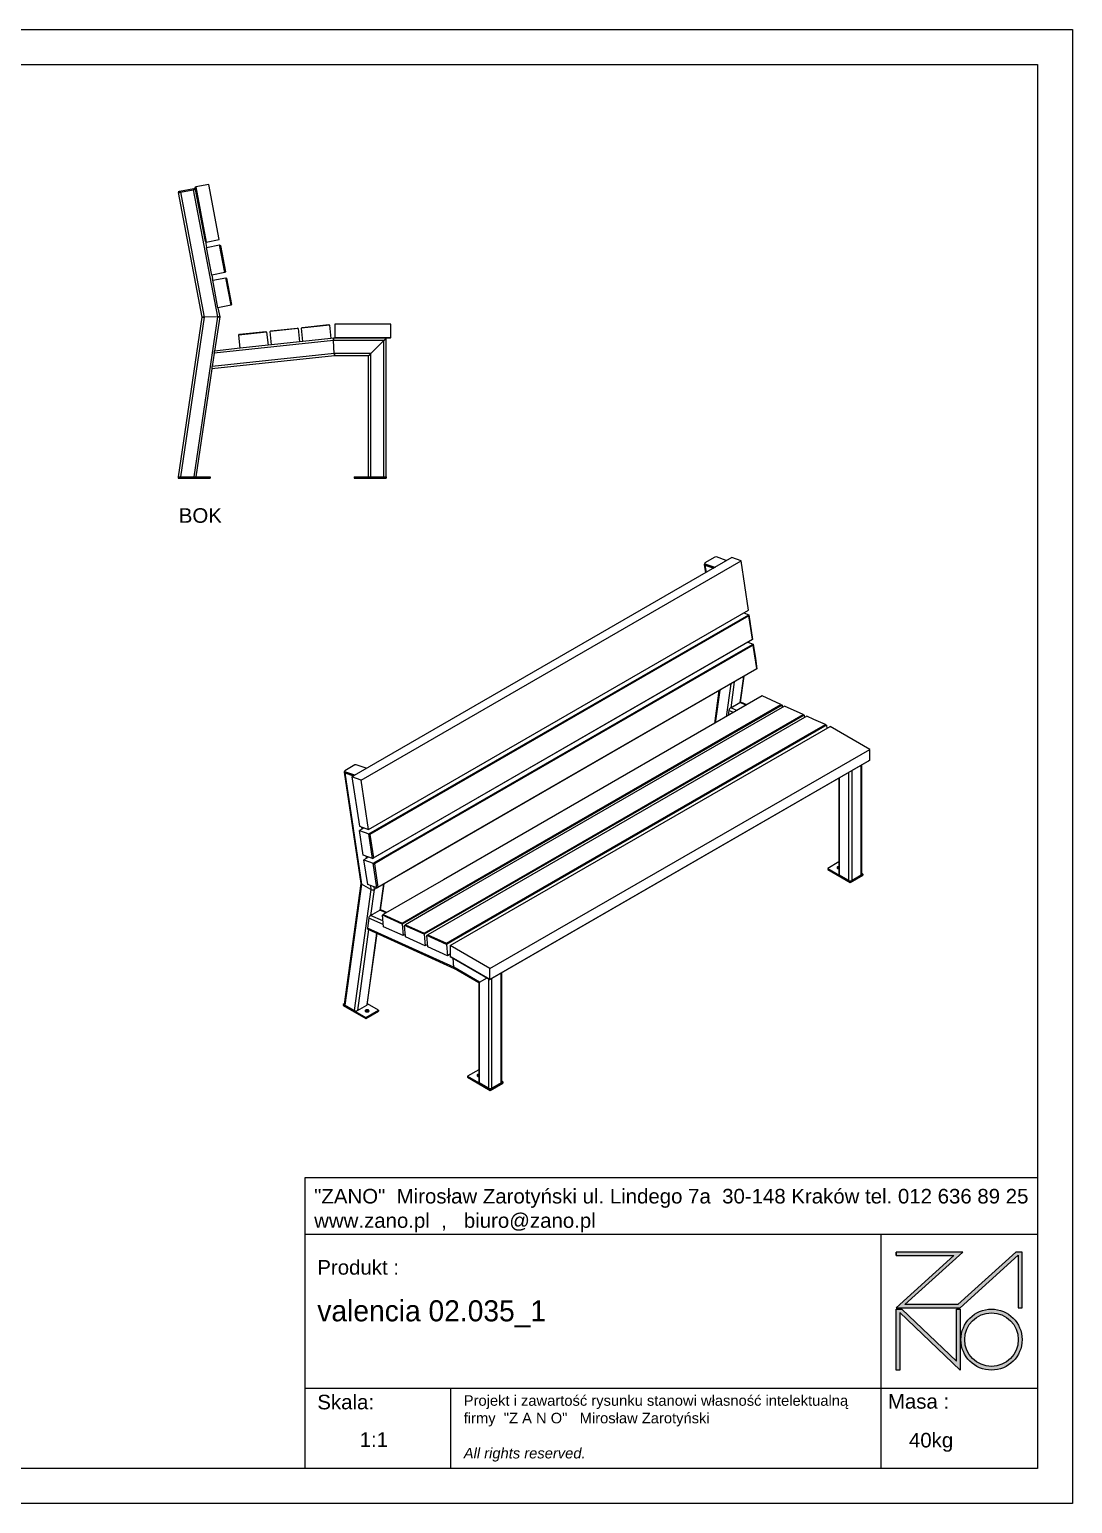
# Model space of a CAD drawing. Header units: millimetres. Extents: x 1691 to 7631, y -3615 to 585.
# Drawn here: x 4661 to 7631, y -3615 to 585 of the extents above; entities that cross this region are included whole.
import ezdxf

# ---------------------------------------------------------------- set-up
doc = ezdxf.new("R2010")
doc.units = ezdxf.units.MM
doc.layers.add('tabelka', color=155, linetype='Continuous')
doc.layers.add('WYMIAR', color=96, linetype='Continuous')

# ---------------------------------------------------------------- blocks, each defined once
blk = doc.blocks.new('zano')
at = {"layer": 'Defpoints', "lineweight": 5}
for points in [[(6270.2, 3716.2), (6270.2, 3707.4), (6434.8, 3707.4), (6270.2, 3558.4), (6452.4, 3558.4), (6617.9, 3708.2), (6617.9, 3558.4), (6628.6, 3558.4), (6628.6, 3716.2), (6610.7, 3716.2), (6446.1, 3567.2), (6295.4, 3567.2), (6459.9, 3716.2), (6270.2, 3716.2), (6270.2, 3707.4)], [(6270.2, 3554.4), (6286.2, 3554.4), (6441.7, 3405.6), (6441.7, 3554.4), (6452.4, 3554.4), (6452.4, 3380.5), (6281, 3544.6), (6281, 3380.5), (6270.2, 3380.5)]]:
    blk.add_hatch(color=251, dxfattribs=at).paths.add_polyline_path(points)
h = blk.add_hatch(color=251, dxfattribs=at)
h.paths.add_polyline_path([(6454.7, 3467.4, 1), (6628.6, 3467.4, 1)])
h.paths.add_polyline_path([(6617.9, 3467.4, -1), (6465.4, 3467.4, -1)], flags=16)
at = {"layer": 'Defpoints', "color": 251, "lineweight": 5}
blk.add_lwpolyline([(6434.8, 3707.4), (6270.2, 3558.4), (6452.4, 3558.4), (6617.9, 3708.2), (6617.9, 3558.4), (6628.6, 3558.4), (6628.6, 3716.2), (6610.7, 3716.2), (6446.1, 3567.2), (6295.4, 3567.2), (6459.9, 3716.2), (6270.2, 3716.2), (6270.2, 3707.4), (6432.1, 3707.4)], dxfattribs=at)
for points in [[(6270.2, 3716.2), (6270.2, 3707.4), (6434.8, 3707.4), (6270.2, 3558.4), (6452.4, 3558.4), (6617.9, 3708.2), (6617.9, 3558.4), (6628.6, 3558.4), (6628.6, 3716.2), (6610.7, 3716.2), (6446.1, 3567.2), (6295.4, 3567.2), (6459.9, 3716.2), (6270.2, 3716.2), (6270.2, 3707.4)], [(6270.2, 3554.4), (6286.2, 3554.4), (6441.7, 3405.6), (6441.7, 3554.4), (6452.4, 3554.4), (6452.4, 3380.5), (6281, 3544.6), (6281, 3380.5), (6270.2, 3380.5)]]:
    blk.add_lwpolyline(points, close=True, dxfattribs=at)
for radius in [87, 76.3]:
    blk.add_circle((6541.7, 3467.4), radius, dxfattribs=at)
blk = doc.blocks.new('TABELA')
at = {"layer": 'tabelka', "lineweight": 5}
for p, q in [((4587.4, 3929.4), (6672.4, 3929.4)), ((4587.4, 3767.6), (4587.4, 3929.4)), ((4587.4, 3929.4), (6672.4, 3929.4)), ((6226.5, 3767.6), (6226.5, 3329)), ((4587.4, 3329), (6672.4, 3329)), ((5001.6, 3329), (5001.6, 3100.4)), ((6226.5, 3329), (6226.5, 3100.4))]:
    blk.add_line(p, q, dxfattribs=at)
blk.add_lwpolyline([(4587.4, 3767.6), (6672.4, 3767.6), (6672.4, 3100.4), (4587.4, 3100.4)], close=True, dxfattribs=at)
blk.add_blockref('zano', (0, 0))
at = {"layer": 'tabelka', "lineweight": 5, "attachment_point": 1}
for s, insert, char_height, width in [('{\\fArial|b0|i0|c238|p34;"ZANO"  Mirosław Zarotyński ul. Lindego 7a  30-148 Kraków tel. 012 636 89 25\\Pwww.zano.pl  ,   biuro@zano.pl}', (4613, 3896.9), 41.595, 2040.38), ('{\\fArial|b0|i0|c238|p34;Produkt : }', (4622, 3694.1), 41.595, 265.273), ('{\\fCentury Gothic|b0|i0|c238|p34;valencia 02.035_1}', (4622, 3579.5), 60, 713.135), ('{\\fArial|b0|i0|c238|p34;Skala: }', (4622, 3310.3), 41.595, 191.675), ('{\\fArial|b0|i0|c238|p34;Masa :}', (6246.7, 3312.2), 41.595, 200.457), ('{\\fArial|b0|i0|c238|p34;1:1}', (4742.5, 3203.5), 41.595, 42.482), ('{\\fArial|b0|i0|c238|p34;40kg}', (6306.7, 3201.8), 41.595, 42.482)]:
    blk.add_mtext(s, dxfattribs=dict(at, insert=insert, char_height=char_height, width=width))
at = {"layer": 'tabelka', "color": 1, "lineweight": 5, "insert": (5038.9, 3308.9), "char_height": 30, "width": 1186.12, "attachment_point": 1}
blk.add_mtext('{\\fArial|b0|i0|c0|p34;Projekt i zawartość rysunku stanowi własność intelektualną firmy \\fArial|b0|i0|c238|p34; "Z A N O"   Mirosław Zarotyński\\fArial|b0|i1|c238|p34;\\P\\PAll rights reserved.}', dxfattribs=at)
blk = doc.blocks.new('izometria')
for p, q in [((-1871.9, 2609), (-2953.7, 1984.4)), ((-1920.3, 2610.4), (-1949.1, 2593.8)), ((-1916.1, 2610.9), (-1920.3, 2610.4)), ((-1887.7, 2600.7), (-1916.1, 2610.9)), ((-1845.5, 2599.5), (-1871.9, 2609)), ((-2927.3, 1975), (-1845.5, 2599.5)), ((-1950.4, 2589.7), (-1946.8, 2565.7)), ((-1949.1, 2593.8), (-1949.1, 2591.8)), ((-1949.1, 2591.8), (-1920.8, 2581.6)), ((-1949.1, 2591.8), (-1948.8, 2589.2)), ((-1948.8, 2589.2), (-1922.5, 2579.8)), ((-1948.6, 2588), (-1923.6, 2579.1)), ((-1948.6, 2588), (-1945.4, 2566.5)), ((-1920.8, 2581.6), (-1918.8, 2581.9)), ((-1920.8, 2581.6), (-1920.7, 2580.8)), ((-1887.7, 2599.8), (-1887.7, 2600.7)), ((-1887.7, 2600.7), (-1887.6, 2599.9)), ((-1824.4, 2459), (-1845.5, 2599.5)), ((-2906.2, 1834.4), (-1824.4, 2459)), ((-2905.6, 1821.8), (-1823.8, 2446.3)), ((-1823.5, 2443.3), (-2902.6, 1820.3)), ((-1837.7, 2451.3), (-1823.8, 2446.3)), ((-1823.5, 2443.3), (-1823.8, 2446.3)), ((-1823.8, 2446.3), (-1813.2, 2376.1)), ((-1813.5, 2376.5), (-1823.5, 2443.3)), ((-1813.2, 2376.1), (-2895.1, 1751.5)), ((-2892.5, 1753.6), (-1813.5, 2376.5)), ((-1817.7, 2355.9), (-2843, 1764)), ((-1853.4, 2338.5), (-1811.2, 2362.9)), ((-1826.5, 2368.4), (-1811.2, 2362.9)), ((-1811, 2359.8), (-1817.7, 2355.9)), ((-1813.5, 2376.5), (-1813.2, 2376.1)), ((-1811, 2359.8), (-1811.2, 2362.9)), ((-1811.2, 2362.9), (-1805, 2321.2)), ((-1810, 2353.1), (-1811, 2359.8)), ((-1801, 2293.1), (-1810, 2353.1)), ((-2846.5, 1765.3), (-1853.4, 2338.5)), ((-1805, 2321.2), (-1800.7, 2292.6)), ((-1800.7, 2292.6), (-2799.6, 1715.9)), ((-2768.7, 1734.4), (-1801, 2293.1)), ((-1838.8, 2270.5), (-1865.1, 2255.4)), ((-1838.8, 2270.5), (-1849, 2196.6)), ((-1847.4, 2197.3), (-1837.1, 2271.6)), ((-1838.8, 2270.6), (-1838.8, 2270.5)), ((-1801, 2293.1), (-1800.7, 2292.6)), ((-1908.7, 2230.3), (-1921.7, 2136.2)), ((-1906.2, 2231.7), (-1919.2, 2137.7)), ((-1875, 2249.7), (-1888, 2155.7)), ((-1865.1, 2255.4), (-1875.3, 2181.5)), ((-1865.1, 2255.4), (-1865.1, 2255.4)), ((-1785.5, 2214.8), (-2693.3, 1690.8)), ((-2677, 1645.1), (-1732.1, 2190.6)), ((-1722.2, 2186.1), (-2668.9, 1639.6)), ((-1729.1, 2189.1), (-2644.5, 1660.6)), ((-1875.3, 2181.5), (-1849, 2196.6)), ((-1831.1, 2188.5), (-1849, 2196.6)), ((-1829.4, 2189.5), (-1846.2, 2197.1)), ((-1732.1, 2190.6), (-1785.5, 2214.8)), ((-1732.1, 2190.6), (-1729.1, 2189.1)), ((-1729.1, 2189.1), (-1728.5, 2182.5)), ((-1668.8, 2161.9), (-1722.2, 2186.1)), ((-2663.7, 1587.6), (-1668.8, 2161.9)), ((-1658.9, 2157.4), (-2663.7, 1577.4)), ((-1665.8, 2160.4), (-2632.3, 1602.4)), ((-1880.5, 2173.9), (-1882.6, 2158.8)), ((-1867, 2167.8), (-1880.5, 2173.9)), ((-1857.4, 2173.3), (-1875.3, 2181.5)), ((-1668.8, 2161.9), (-1665.8, 2160.4)), ((-1665.8, 2160.4), (-1665.2, 2153.8)), ((-1638.4, 2148.1), (-1658.9, 2157.4)), ((-1605.5, 2133.2), (-1638.4, 2148.1)), ((-2673.8, 1503.5), (-1591.9, 2128)), ((-1607, 2129.1), (-2663.7, 1519.1)), ((-2632.3, 1540.5), (-1638.4, 2114.2)), ((-1638.4, 2114.2), (-1605.5, 2133.2)), ((-1602.5, 2131.7), (-1607, 2129.1)), ((-1605.5, 2133.2), (-1602.5, 2131.7)), ((-1602.5, 2131.7), (-1601.7, 2122.4)), ((-1478.8, 2062.7), (-1591.9, 2128)), ((-2560.7, 1438.2), (-1478.8, 2062.7)), ((-1478.8, 2031.7), (-1478.8, 2062.7)), ((-2945.6, 2018.5), (-2974.4, 2001.9)), ((-2941.4, 2019), (-2945.6, 2018.5)), ((-2913, 2008.8), (-2941.4, 2019)), ((-2560.7, 1407.1), (-1478.8, 2031.7)), ((-1481.6, 2030.1), (-2560.7, 1407.1)), ((-1503.5, 1704.3), (-1503.5, 2017.4)), ((-1501.6, 1706.9), (-1501.6, 2018.5)), ((-1478.8, 2031.7), (-1481.6, 2030.1)), ((-2975.7, 1997.8), (-2928.1, 1680.4)), ((-2974.4, 2001.9), (-2974.5, 1999.9)), ((-2974.5, 1999.9), (-2946.1, 1989.7)), ((-2974.5, 1999.9), (-2974.1, 1997.3)), ((-2974.1, 1997.3), (-2947.8, 1987.9)), ((-2973.9, 1996.2), (-2926.2, 1678.2)), ((-2973.9, 1996.2), (-2948.9, 1987.2)), ((-2927.3, 1975), (-2953.7, 1984.4)), ((-2953.7, 1984.4), (-2932.6, 1843.9)), ((-2946.1, 1989.7), (-2944.2, 1990)), ((-2946.1, 1989.7), (-2946, 1988.9)), ((-2906.2, 1834.4), (-2927.3, 1975)), ((-2913, 2007.9), (-2913, 2008.8)), ((-2913, 2008.8), (-2912.9, 2008)), ((-1567, 1980.8), (-1567, 1706.9)), ((-1565.1, 1704.3), (-1565.1, 1981.8)), ((-1538.8, 1689.1), (-1538.8, 1997)), ((-1529.8, 1689.1), (-1529.8, 2002.3)), ((-2932.6, 1843.9), (-2906.2, 1834.4)), ((-2918.7, 1838.9), (-2932, 1831.2)), ((-2921.5, 1761), (-2932, 1831.2)), ((-2932, 1831.2), (-2905.6, 1821.8)), ((-2926.3, 1841.6), (-2925.3, 1835.1)), ((-2895.1, 1751.5), (-2905.6, 1821.8)), ((-2905.6, 1821.8), (-2902.6, 1820.3)), ((-2902.6, 1820.3), (-2892.5, 1753.6)), ((-2893.1, 1738.3), (-2846.5, 1765.3)), ((-2843, 1764), (-2890, 1736.9)), ((-2895.1, 1751.5), (-2921.5, 1761)), ((-2906.2, 1755.5), (-2919.5, 1747.8)), ((-2908.9, 1677.5), (-2919.5, 1747.8)), ((-2919.5, 1747.8), (-2893.1, 1738.3)), ((-2913.7, 1758.2), (-2912.8, 1751.7)), ((-2895.1, 1751.5), (-2892.5, 1753.6)), ((-2893.1, 1738.3), (-2890, 1736.9)), ((-2882.6, 1668.1), (-2893.1, 1738.3)), ((-2890, 1736.9), (-2880, 1670.1)), ((-2880, 1670.1), (-2768.7, 1734.4)), ((-1567, 1741.9), (-1599, 1723.4)), ((-1599, 1723.4), (-1534.7, 1686.3)), ((-1599, 1723.4), (-1599, 1720.2)), ((-2928.1, 1680.7), (-2975.7, 1336.7)), ((-2799.6, 1715.9), (-2882.6, 1668.1)), ((-2693.3, 1690.8), (-2864.5, 1591.9)), ((-1599, 1720.2), (-1534.7, 1683)), ((-1538.8, 1689.1), (-1565.1, 1704.3)), ((-1534.7, 1686.3), (-1498.6, 1707.1)), ((-1534.7, 1683), (-1498.6, 1703.8)), ((-1534.7, 1686.3), (-1534.7, 1683)), ((-1503.5, 1704.3), (-1529.8, 1689.1)), ((-1498.6, 1707.1), (-1501.6, 1708.8)), ((-1498.6, 1707.1), (-1498.6, 1703.8)), ((-2926.2, 1678.2), (-2973.8, 1333.7)), ((-2899.5, 1663.4), (-2947.2, 1318.4)), ((-2899.5, 1663.4), (-2926.2, 1678.2)), ((-2882.6, 1668.1), (-2908.9, 1677.5)), ((-2901.2, 1674.7), (-2899.5, 1663.4)), ((-2890.4, 1663.5), (-2900.6, 1589.6)), ((-2891.6, 1671.3), (-2890.4, 1663.5)), ((-2864.1, 1678.6), (-2890.4, 1663.5)), ((-2882.6, 1668.1), (-2880, 1670.1)), ((-2864.1, 1678.6), (-2874.3, 1604.7)), ((-2872.7, 1605.4), (-2862.4, 1679.7)), ((-2864.1, 1678.7), (-2864.1, 1678.6)), ((-2811.1, 1567.7), (-2677, 1645.1)), ((-2644.5, 1660.6), (-2811, 1564.5)), ((-2668.9, 1639.6), (-2801.3, 1563.2)), ((-2900.6, 1589.6), (-2874.3, 1604.7)), ((-2856.4, 1596.6), (-2874.3, 1604.7)), ((-2854.7, 1597.6), (-2871.5, 1605.2)), ((-2632.3, 1602.4), (-2747.7, 1535.8)), ((-2905.8, 1582), (-2909.8, 1553.3)), ((-2864.9, 1563.4), (-2905.8, 1582)), ((-2865.8, 1573.8), (-2900.6, 1589.6)), ((-2867.2, 1590), (-2864.5, 1591.9)), ((-2811, 1564.5), (-2867.2, 1590)), ((-2864.3, 1557.5), (-2867.2, 1590)), ((-2864.5, 1591.9), (-2811.1, 1567.7)), ((-2808.1, 1532), (-2864.3, 1557.5)), ((-2811, 1564.5), (-2811.1, 1567.7)), ((-2811, 1564.5), (-2808.1, 1532)), ((-2803.9, 1561.3), (-2801.3, 1563.2)), ((-2747.7, 1535.8), (-2803.9, 1561.3)), ((-2801.1, 1528.8), (-2803.9, 1561.3)), ((-2801.3, 1563.2), (-2747.8, 1539)), ((-2747.8, 1539), (-2663.7, 1587.6)), ((-2663.7, 1577.4), (-2738, 1534.5)), ((-2906.2, 1549.3), (-2938.1, 1318.3)), ((-2883.4, 1538.9), (-2911.8, 1333.5)), ((-2910, 1335.8), (-2882, 1538.3)), ((-2664, 1441.8), (-2909.8, 1553.3)), ((-2908.8, 1550.4), (-2662.4, 1438.7)), ((-2801.7, 1535.7), (-2808.1, 1532)), ((-2801.6, 1534.7), (-2802.6, 1535.2)), ((-2744.8, 1503.3), (-2801.1, 1528.8)), ((-2747.7, 1535.8), (-2747.8, 1539)), ((-2747.7, 1535.8), (-2744.8, 1503.3)), ((-2740.7, 1532.6), (-2738, 1534.5)), ((-2684.4, 1507.1), (-2740.7, 1532.6)), ((-2737.8, 1500.1), (-2740.7, 1532.6)), ((-2738, 1534.5), (-2684.6, 1510.3)), ((-2684.6, 1510.3), (-2632.3, 1540.5)), ((-2663.7, 1519.1), (-2684.4, 1507.1)), ((-2738.4, 1507), (-2744.8, 1503.3)), ((-2738.3, 1506), (-2739.3, 1506.5)), ((-2681.5, 1474.6), (-2737.8, 1500.1)), ((-2684.4, 1507.1), (-2684.6, 1510.3)), ((-2684.4, 1507.1), (-2681.5, 1474.6)), ((-2673.8, 1479.1), (-2681.5, 1474.6)), ((-2673.8, 1476.8), (-2676, 1477.8)), ((-2560.7, 1438.2), (-2673.8, 1503.5)), ((-2673.8, 1503.5), (-2673.8, 1472.4)), ((-2673.8, 1472.4), (-2560.7, 1407.1)), ((-2671, 1470.8), (-2673.8, 1472.4)), ((-2560.7, 1407.1), (-2671, 1470.8)), ((-2664, 1441.8), (-2665.2, 1467.5)), ((-2590.4, 1399.3), (-2664, 1441.8)), ((-2662.5, 1438.8), (-2592.3, 1398.2)), ((-2560.7, 1407.1), (-2560.7, 1438.2)), ((-2592.3, 1398.2), (-2592.3, 1115)), ((-2590.4, 1399.3), (-2568.8, 1411.8)), ((-2590.4, 1112.4), (-2590.4, 1399.3)), ((-2564.1, 1097.2), (-2564.1, 1409.1)), ((-2560.7, 1407.1), (-2560.7, 1407.1)), ((-2555.1, 1097.2), (-2555.1, 1410.4)), ((-2528.8, 1112.4), (-2528.8, 1425.5)), ((-2526.9, 1115), (-2526.9, 1426.6)), ((-2975.5, 1338), (-2978.7, 1336.1)), ((-2978.7, 1336.1), (-2978.7, 1332.9)), ((-2978.7, 1336.1), (-2914.4, 1299)), ((-2978.7, 1332.9), (-2914.4, 1295.7)), ((-2947.2, 1318.4), (-2973.8, 1333.7)), ((-2938.1, 1318.3), (-2911.8, 1333.5)), ((-2914.4, 1299), (-2878.3, 1319.8)), ((-2914.4, 1295.7), (-2878.3, 1316.5)), ((-2878.3, 1319.8), (-2909.7, 1337.9)), ((-2878.3, 1319.8), (-2878.3, 1316.5)), ((-2914.4, 1299), (-2914.4, 1295.7)), ((-2592.3, 1150), (-2624.3, 1131.5)), ((-2624.3, 1131.5), (-2624.3, 1128.3)), ((-2624.3, 1131.5), (-2560, 1094.4)), ((-2624.3, 1128.3), (-2560, 1091.1)), ((-2564.1, 1097.2), (-2590.4, 1112.4)), ((-2560, 1094.4), (-2523.9, 1115.2)), ((-2560, 1091.1), (-2523.9, 1111.9)), ((-2560, 1094.4), (-2560, 1091.1)), ((-2528.8, 1112.4), (-2555.1, 1097.2)), ((-2523.9, 1115.2), (-2526.9, 1116.9)), ((-2523.9, 1115.2), (-2523.9, 1111.9))]:
    blk.add_line(p, q)
at = {"flags": 128}
for points in [[(-1949.1, 2591.9), (-1949.4, 2591.7), (-1949.9, 2591.1), (-1950.3, 2590.5), (-1950.5, 2589.9), (-1950.3, 2589.4), (-1950, 2588.9), (-1949.4, 2588.4), (-1948.6, 2588)], [(-2974.5, 2000), (-2974.7, 1999.8), (-2975.3, 1999.2), (-2975.6, 1998.6), (-2975.8, 1998), (-2975.6, 1997.5), (-2975.3, 1997), (-2974.7, 1996.5), (-2973.9, 1996.2)], [(-1567, 1728.9), (-1568.3, 1728.7), (-1569.6, 1728.4), (-1570.7, 1727.9), (-1571.6, 1727.3), (-1572.2, 1726.5), (-1572.3, 1725.7), (-1572.2, 1724.9), (-1571.6, 1724.1), (-1570.7, 1723.4), (-1569.6, 1722.9), (-1568.3, 1722.6), (-1567, 1722.5)], [(-2914.4, 1315.3), (-2913.3, 1314.8), (-2911.9, 1314.5), (-2910.5, 1314.4), (-2909.1, 1314.5), (-2907.8, 1314.8), (-2906.6, 1315.3), (-2905.7, 1316), (-2905.2, 1316.7), (-2905, 1317.6), (-2905.2, 1318.4), (-2905.7, 1319.2), (-2906.6, 1319.8), (-2907.8, 1320.3), (-2909.1, 1320.6), (-2910.5, 1320.7), (-2911.9, 1320.6), (-2913.3, 1320.3), (-2914.4, 1319.8), (-2915.3, 1319.2), (-2915.8, 1318.4), (-2916, 1317.6), (-2915.8, 1316.7), (-2915.3, 1316), (-2914.4, 1315.3)], [(-2592.3, 1137), (-2593.6, 1136.9), (-2594.9, 1136.5), (-2596, 1136), (-2596.9, 1135.4), (-2597.5, 1134.6), (-2597.6, 1133.8), (-2597.5, 1133), (-2596.9, 1132.2), (-2596, 1131.5), (-2594.9, 1131), (-2593.6, 1130.7), (-2592.3, 1130.6)]]:
    blk.add_lwpolyline(points, dxfattribs=at)
for centre, radius, start, end in [((-1567.2, 1718.7), 6.9, 88.4191, 129.0692), ((-1563.8, 1707.2), 3.22, 185.694, 245.6247), ((-1534.3, 1697.8), 9.84, 242.61, 297.39), ((-1504.8, 1707.2), 3.22, 294.3733, 354.307), ((-2910.5, 1309.8), 7.76, 52.5548, 127.4452), ((-2592.5, 1126.8), 6.9, 88.419, 129.0694), ((-2589.1, 1115.3), 3.22, 185.6942, 245.6259), ((-2559.6, 1105.9), 9.84, 242.6096, 297.3905), ((-2530.1, 1115.3), 3.22, 294.3744, 354.3051)]:
    blk.add_arc(centre, radius, start, end)
for centre, major_axis, ratio, start_param, end_param in [((-1843.4, 2273.1), (6.44, 0.04), 0.565427, 5.50141, 5.666138), ((-1843.4, 2273.1), (6.44, 0.04), 0.565427, 5.50141, 5.666138), ((-1869.7, 2257.9), (6.44, 0.04), 0.565427, 5.336682, 5.50141), ((-1869.7, 2257.9), (6.44, 0.04), 0.565427, 5.336682, 5.50141), ((-1849.7, 2191.7), (3.78, 5.28), 0.488311, 0.096559, 0.822446), ((-1876, 2176.5), (3.78, 5.28), 0.488311, 0.822446, 2.393242), ((-2921.7, 1680.8), (6.44, 0.04), 0.565427, 3.222962, 3.930613), ((-2921.7, 1680.8), (6.44, 0.04), 0.565427, 3.222962, 3.930613), ((-2895, 1666), (6.44, 0.04), 0.565427, 3.930613, 5.50141), ((-2895, 1666), (6.44, 0.04), 0.565427, 3.930613, 5.50141), ((-2868.7, 1681.2), (6.44, 0.04), 0.565427, 5.50141, 5.666138), ((-2868.7, 1681.2), (6.44, 0.04), 0.565427, 5.50141, 5.666138), ((-2875, 1599.8), (3.78, 5.28), 0.488311, 0.096559, 0.822446), ((-2901.3, 1584.6), (3.78, 5.28), 0.488311, 0.822446, 2.393242), ((-2905.3, 1555.9), (3.78, 5.28), 0.488311, 2.393242, 3.238152), ((-2659.5, 1444.4), (2.93, 5.7), 0.607322, 2.326398, 3.111878), ((-2659.5, 1444.4), (2.93, 5.7), 0.607322, 2.326398, 3.111878), ((-2585.9, 1401.9), (6.4, 3.7), 0.00007, 2.356154, 3.141552), ((-2585.9, 1401.9), (6.4, 3.7), 0.00007, 2.356154, 3.141633), ((-2969.3, 1336.3), (6.43, -0.06), 0.57722, 3.067413, 3.937803), ((-2942.7, 1321), (6.43, -0.06), 0.57722, 3.937803, 5.508599), ((-2916.4, 1336.2), (6.43, -0.06), 0.57722, 5.508599, 6.209006)]:
    blk.add_ellipse(centre, major_axis=major_axis, ratio=ratio, start_param=start_param, end_param=end_param)
blk = doc.blocks.new('bok')
for p, q in [((2834, 2068.8), (2901.3, 1714.2)), ((2835, 2072.1), (2837.9, 2072.6)), ((2835, 2072.1), (2835.6, 2069.1)), ((2837.9, 2072.6), (2878, 2080.2)), ((2837.9, 2072.6), (2838.5, 2069.7)), ((2840.3, 2070), (2876.8, 2077)), ((2840.3, 2070), (2907.8, 1714.3)), ((2876.8, 2077), (2945.5, 1715.1)), ((2878, 2080.2), (2881, 2080.8)), ((2878, 2080.2), (2878.6, 2077.3)), ((2881, 2080.8), (2881.5, 2077.9)), ((2882.3, 2082.6), (2883.9, 2085)), ((2911.4, 1929.4), (2882.3, 2082.6)), ((2921.2, 2092), (2883.9, 2085)), ((2883.9, 2085), (2913.7, 1927.8)), ((2951, 1934.8), (2921.2, 2092)), ((2913.7, 1927.8), (2951, 1934.8)), ((2911.4, 1929.4), (2913.7, 1927.8)), ((2911.4, 1929.4), (2914.5, 1912.7)), ((2914.5, 1912.7), (2951.9, 1919.7)), ((2929.5, 1834.1), (2914.5, 1912.7)), ((2966.8, 1841.1), (2951.9, 1919.7)), ((2951.9, 1919.7), (2954.2, 1918.1)), ((2954.2, 1918.1), (2968.4, 1843.5)), ((2966.8, 1841.1), (2929.5, 1834.1)), ((2929.5, 1834.1), (2931.3, 1824.2)), ((2932.2, 1819.8), (2931.4, 1823.7)), ((2932.3, 1819.3), (2969.6, 1826.4)), ((2947.2, 1740.7), (2932.3, 1819.3)), ((2966.8, 1841.1), (2968.4, 1843.5)), ((2984.5, 1747.8), (2969.6, 1826.4)), ((2969.6, 1826.4), (2971.9, 1824.8)), ((2971.9, 1824.8), (2986.1, 1750.1)), ((2984.5, 1747.8), (2947.2, 1740.7)), ((2947.2, 1740.7), (2952, 1715.2)), ((2984.5, 1747.8), (2986.1, 1750.1)), ((2901.3, 1714.2), (2834, 1258.8)), ((2907.8, 1714.3), (2840.5, 1258.8)), ((2945.5, 1715.1), (2878.1, 1258.8)), ((2945.5, 1715.1), (2907.8, 1714.3)), ((2952, 1715.2), (2937.6, 1617.5)), ((3175.2, 1681.2), (3095.7, 1672.7)), ((3097.5, 1674.9), (3173, 1683)), ((3175.2, 1681.2), (3173, 1683)), ((3175.2, 1681.2), (3179.3, 1643.4)), ((3264.7, 1690.8), (3185.2, 1682.3)), ((3185.2, 1682.3), (3187, 1684.5)), ((3189.2, 1644.5), (3185.2, 1682.3)), ((3187, 1684.5), (3262.5, 1692.6)), ((3264.7, 1690.8), (3262.5, 1692.6)), ((3264.7, 1690.8), (3268.8, 1653)), ((3279.7, 1693.8), (3279.7, 1655.8)), ((3439.7, 1693.8), (3279.7, 1693.8)), ((3439.7, 1655.8), (3439.7, 1693.8)), ((3276.6, 1647.4), (2936.6, 1611)), ((3085.8, 1671.6), (3006.2, 1663.1)), ((3006.2, 1663.1), (3008, 1665.3)), ((3010.3, 1625.3), (3006.2, 1663.1)), ((3008, 1665.3), (3083.6, 1673.4)), ((3085.8, 1671.6), (3083.6, 1673.4)), ((3085.8, 1671.6), (3089.8, 1633.8)), ((3095.7, 1672.7), (3097.5, 1674.9)), ((3099.7, 1634.9), (3095.7, 1672.7)), ((3179.3, 1643.4), (3099.7, 1634.9)), ((3189.2, 1644.5), (3179.3, 1643.4)), ((3268.8, 1653), (3189.2, 1644.5)), ((3276.2, 1653.8), (3268.8, 1653)), ((3281.7, 1653.8), (3276.2, 1653.8)), ((3419.8, 1647.4), (3276.6, 1647.4)), ((3278.5, 1610.2), (3276.6, 1647.4)), ((3279.7, 1655.8), (3439.7, 1655.8)), ((3281.7, 1653.8), (3279.7, 1655.8)), ((3437.7, 1653.8), (3281.7, 1653.8)), ((3382.6, 1610.2), (3419.8, 1647.4)), ((3419.8, 1258.8), (3419.8, 1647.4)), ((3426.2, 1258.8), (3426.2, 1653.8)), ((3437.7, 1653.8), (3439.7, 1655.8)), ((3278.9, 1603.8), (2930, 1566.4)), ((2936.6, 1611), (2931, 1573)), ((3278.5, 1610.2), (2931, 1573)), ((3010.3, 1625.3), (2937.6, 1617.5)), ((3089.8, 1633.8), (3010.3, 1625.3)), ((3099.7, 1634.9), (3089.8, 1633.8)), ((3382.6, 1610.2), (3278.5, 1610.2)), ((3376.2, 1603.8), (3278.9, 1603.8)), ((3376.2, 1258.8), (3376.2, 1603.8)), ((3382.6, 1258.8), (3382.6, 1610.2)), ((2930, 1566.4), (2884.5, 1258.8)), ((2834, 1258.8), (2834, 1254.8)), ((2834, 1258.8), (2925, 1258.8)), ((2834, 1254.8), (2925, 1254.8)), ((2925, 1258.8), (2925, 1254.8)), ((3335.2, 1258.8), (3426.2, 1258.8)), ((3335.2, 1258.8), (3335.2, 1254.8)), ((3335.2, 1254.8), (3426.2, 1254.8)), ((3426.2, 1258.8), (3426.2, 1254.8))]:
    blk.add_line(p, q)
at = {"flags": 128}
for points in [[(2834, 2068.8), (2834.1, 2068.8), (2834.5, 2068.9), (2835, 2069), (2835.8, 2069.2), (2836.8, 2069.4), (2837.9, 2069.6), (2839.1, 2069.8), (2840.3, 2070)], [(2876.8, 2077), (2878.1, 2077.2), (2879.2, 2077.4), (2880.3, 2077.6), (2881.3, 2077.8), (2882.1, 2077.9), (2882.6, 2078.1), (2883, 2078.1), (2883.1, 2078.1)], [(2931.4, 1823.7), (2931.4, 1823.8), (2931.4, 1823.9), (2931.4, 1824), (2931.4, 1824.1), (2931.3, 1824.1), (2931.3, 1824.2), (2931.3, 1824.2), (2931.3, 1824.2)], [(2932.3, 1819.3), (2932.3, 1819.3), (2932.3, 1819.4), (2932.2, 1819.4), (2932.2, 1819.5), (2932.2, 1819.5), (2932.2, 1819.6), (2932.2, 1819.7), (2932.2, 1819.8)], [(2907.8, 1714.3), (2906.6, 1714.3), (2905.3, 1714.3), (2904.2, 1714.3), (2903.2, 1714.2), (2902.4, 1714.2), (2901.8, 1714.2), (2901.5, 1714.2), (2901.3, 1714.2)], [(2901.3, 1714.2), (2901.5, 1714.2), (2901.8, 1714.2), (2902.4, 1714.2), (2903.2, 1714.2), (2904.2, 1714.3), (2905.3, 1714.3), (2906.6, 1714.3), (2907.8, 1714.3)], [(2952, 1715.2), (2951.9, 1715.2), (2951.6, 1715.2), (2951.2, 1715.2), (2950.5, 1715.2), (2949.7, 1715.2), (2948.8, 1715.2), (2947.8, 1715.1), (2946.7, 1715.1), (2945.5, 1715.1)], [(2945.5, 1715.1), (2946.7, 1715.1), (2947.8, 1715.1), (2948.8, 1715.2), (2949.7, 1715.2), (2950.5, 1715.2), (2951.2, 1715.2), (2951.6, 1715.2), (2951.9, 1715.2), (2952, 1715.2)], [(3276.6, 1647.4), (3276.5, 1648.7), (3276.4, 1649.9), (3276.4, 1651), (3276.3, 1651.9), (3276.3, 1652.7), (3276.2, 1653.3), (3276.2, 1653.7), (3276.2, 1653.8)], [(3276.2, 1653.8), (3276.2, 1653.7), (3276.2, 1653.4), (3276.3, 1653), (3276.3, 1652.3), (3276.3, 1651.5), (3276.4, 1650.6), (3276.4, 1649.6), (3276.5, 1648.5), (3276.6, 1647.4)], [(3419.8, 1647.4), (3421.1, 1648.7), (3422.3, 1649.9), (3423.4, 1651), (3424.3, 1651.9), (3425.1, 1652.7), (3425.7, 1653.3), (3426.1, 1653.7), (3426.2, 1653.8)], [(3426.2, 1653.8), (3426.1, 1653.7), (3425.8, 1653.4), (3425.4, 1653), (3424.7, 1652.3), (3423.9, 1651.5), (3423, 1650.6), (3422, 1649.6), (3420.9, 1648.5), (3419.8, 1647.4)], [(2936.6, 1611), (2936.8, 1612.1), (2936.9, 1613.2), (2937.1, 1614.2), (2937.2, 1615.2), (2937.3, 1616), (2937.4, 1616.6), (2937.5, 1617.1), (2937.6, 1617.4), (2937.6, 1617.5)], [(3278.9, 1603.8), (3278.9, 1603.9), (3278.9, 1604.2), (3278.8, 1604.7), (3278.8, 1605.3), (3278.8, 1606.1), (3278.7, 1607), (3278.7, 1608), (3278.6, 1609.1), (3278.5, 1610.2)], [(3278.5, 1610.2), (3278.6, 1609), (3278.7, 1607.8), (3278.7, 1606.7), (3278.8, 1605.7), (3278.8, 1604.9), (3278.9, 1604.3), (3278.9, 1603.9), (3278.9, 1603.8)], [(3376.2, 1603.8), (3376.3, 1603.9), (3376.6, 1604.2), (3377.1, 1604.7), (3377.7, 1605.3), (3378.5, 1606.1), (3379.4, 1607), (3380.4, 1608), (3381.5, 1609.1), (3382.6, 1610.2)], [(3382.6, 1610.2), (3381.4, 1609), (3380.2, 1607.8), (3379.1, 1606.7), (3378.1, 1605.7), (3377.3, 1604.9), (3376.7, 1604.3), (3376.3, 1603.9), (3376.2, 1603.8)], [(2930, 1566.4), (2930, 1566.5), (2930.1, 1566.9), (2930.2, 1567.5), (2930.3, 1568.3), (2930.4, 1569.3), (2930.6, 1570.5), (2930.8, 1571.7), (2931, 1573)]]:
    blk.add_lwpolyline(points, dxfattribs=at)

msp = doc.modelspace()

# ---------------------------------------------------------------- linework, layer by layer
at = {"layer": 'tabelka', "lineweight": 5}
for points in [[(1691.28, 585.26), (7631.28, 585.26), (7631.28, -3614.74), (1691.28, -3614.74)], [(1791.28, 485.26), (7531.28, 485.26), (7531.28, -3514.74), (1791.28, -3514.74)]]:
    msp.add_lwpolyline(points, close=True, dxfattribs=at)

# ---------------------------------------------------------------- block references
for name, p in [('bok', (2250.8, -1948.41)), ('izometria', (8533.22, -3528.63)), ('TABELA', (858.91, -6615.15))]:
    msp.add_blockref(name, p)

# ---------------------------------------------------------------- texts
at = {"layer": 'WYMIAR', "insert": (5086.41, -778.77), "char_height": 41.5951, "width": 196.5247, "attachment_point": 1}
msp.add_mtext('{\\f@Arial Unicode MS|b0|i0|c238|p34;BOK}', dxfattribs=at)

doc.saveas('drawing.dxf')
